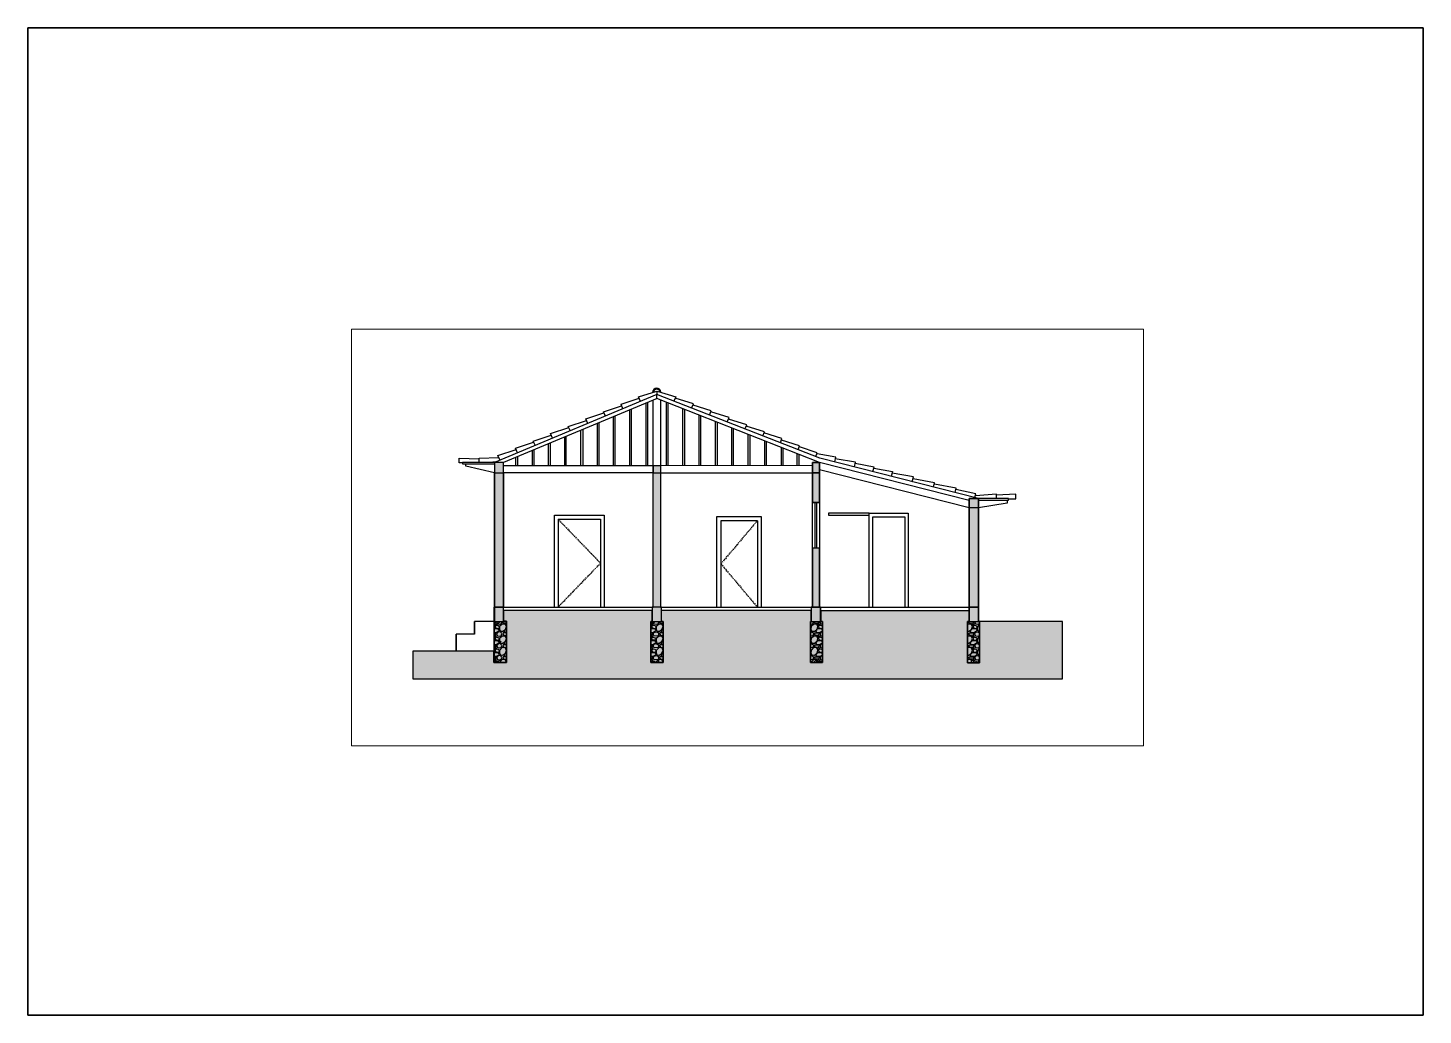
# Paper-space layout 'Layout1' of a CAD drawing. Header units: millimetres. Extents: x 21 to 318, y 103 to 313.
# The model-space entities are those that its viewports show. They can reach past a viewport. Long polylines and large blocks are cut down to what shows.
import ezdxf

# ---------------------------------------------------------------- set-up
doc = ezdxf.new("R2010")
doc.units = ezdxf.units.MM
for name, color, linetype, lineweight in [('A-ALV-___-___-EXI', 250, 'Continuous', 35), ('A-BAS-___-___-EXI', 250, 'Continuous', 25), ('A-COB-___-___-EXI', 250, 'Continuous', 25), ('A-ESC-___-___-EXI', 250, 'Continuous', 25), ('A-JAN-___-___-EXI', 250, 'Continuous', 25), ('A-PIS-___-___-EXI', 250, 'Continuous', 25), ('A-POR-___-___-EXI', 250, 'Continuous', 25), ('E-VIG-___-___-EXI', 250, 'Continuous', 25)]:
    doc.layers.add(name, color=color, linetype=linetype, lineweight=lineweight)

# ---------------------------------------------------------------- blocks, each defined once
blk = doc.blocks.new('A4 HORIZONTAL - A4-22946612-Não nomeada')
at = {"layer": 'A-ALV-___-___-EXI'}
for p, q in [((317.79, 313), (20.79, 313)), ((20.79, 313), (20.79, 103)), ((317.79, 103), (317.79, 313)), ((20.79, 103), (317.79, 103))]:
    blk.add_line(p, q, dxfattribs=at)

msp = doc.modelspace()

# ---------------------------------------------------------------- hatches: boundary and pattern name
at = {"layer": 'A-ALV-___-___-EXI'}
h = msp.add_hatch(color=11, dxfattribs=at)
h.paths.add_polyline_path([(-72324, -8603), (-72324, -5596), (-72477, -5596), (-72477, -8603)])
h.paths.add_polyline_path([(-65558, -8603), (-65558, -6488), (-65755, -6488), (-65755, -8603)])
h.paths.add_polyline_path([(-75663, -8603), (-75663, -5742), (-75861, -5742), (-75861, -8603)])
h.paths.add_polyline_path([(-68941, -8603), (-68941, -7348), (-69088, -7348), (-69088, -8603)])
h.paths.add_polyline_path([(-68941, -6373), (-68941, -5742), (-69088, -5742), (-69088, -6373)])
at = {"layer": 'A-BAS-___-___-EXI', "true_color": 0xcb9898}
msp.add_hatch(color=253, dxfattribs=at).paths.add_polyline_path([(-63767, -10123), (-63767, -8903), (-65532, -8903), (-65532, -9783), (-65790, -9782), (-65790, -8903), (-65755, -8903), (-65755, -8673), (-68903, -8673), (-68903, -8903), (-68877, -8903), (-68877, -9782), (-69132, -9782), (-69132, -8903), (-69120, -8903), (-69120, -8673), (-72305, -8673), (-72305, -8903), (-72267, -8903), (-72267, -9782), (-72528, -9782), (-72528, -8903), (-72503, -8903), (-72503, -8673), (-75663, -8673), (-75663, -8902), (-75599, -8903), (-75599, -9782), (-75874, -9782), (-75874, -9540), (-77594, -9540), (-77594, -10123), (-69120, -10123)])
at = {"layer": 'A-COB-___-___-EXI', "true_color": 0xc19a82}
h = msp.add_hatch(color=33, dxfattribs=at)
h.paths.add_polyline_path([(-65558, -6488), (-65558, -6290), (-65755, -6290), (-65755, -6488)])
h.paths.add_polyline_path([(-68941, -5742), (-68941, -5526), (-69088, -5526), (-69088, -5742)])
h.paths.add_polyline_path([(-75663, -5742), (-75663, -5526), (-75861, -5526), (-75861, -5742)])
at = {"layer": 'E-VIG-___-___-EXI', "transparency": 33554662}
h = msp.add_hatch(color=9, dxfattribs=at)
h.paths.add_polyline_path([(-65532, -9783), (-65532, -8903), (-65558, -8903), (-65558, -8603), (-65755, -8603), (-65755, -8903), (-65790, -8903), (-65790, -9783)])
h.paths.add_polyline_path([(-75599, -9782), (-75599, -8902), (-75663, -8902), (-75663, -8603), (-75874, -8603), (-75874, -9782)])
h.paths.add_polyline_path([(-69132, -9782), (-68877, -9782), (-68877, -8903), (-68916, -8903), (-68916, -8603), (-69120, -8603), (-69120, -8903), (-69132, -8903)])
h.paths.add_polyline_path([(-72528, -9782), (-72267, -9782), (-72267, -8903), (-72305, -8903), (-72305, -8603), (-72503, -8603), (-72503, -8903), (-72528, -8903)])

# ---------------------------------------------------------------- linework, layer by layer
at = {"layer": 'A-ALV-___-___-EXI', "lineweight": 25}
for p, q in [((-72477, -8603), (-72477, -5596)), ((-72324, -5596), (-72324, -8603)), ((-75861, -5742), (-75861, -8603)), ((-75861, -8603), (-75861, -5742)), ((-75663, -5742), (-75663, -8603)), ((-75663, -8603), (-75663, -5742)), ((-72477, -8603), (-72477, -5742)), ((-72324, -5742), (-72324, -8603)), ((-69088, -6373), (-69088, -5742)), ((-68941, -5742), (-68941, -6373)), ((-69088, -6373), (-68941, -6373)), ((-68941, -6373), (-69088, -6373)), ((-68941, -7348), (-69088, -7348)), ((-69088, -7348), (-69088, -8603)), ((-69088, -8603), (-69088, -7348)), ((-75663, -8603), (-75861, -8603)), ((-75861, -8603), (-75663, -8603)), ((-72305, -8603), (-72503, -8603)), ((-72503, -8603), (-72477, -8603)), ((-72324, -8603), (-72477, -8603)), ((-72324, -8603), (-72305, -8603)), ((-68941, -8603), (-69088, -8603)), ((-65755, -8603), (-65558, -8603))]:
    msp.add_line(p, q, dxfattribs=at)
at = {"layer": 'A-ALV-___-___-EXI'}
for p, q in [((-65755, -8603), (-65755, -6488)), ((-65755, -6488), (-65755, -8603)), ((-65558, -8603), (-65558, -6488)), ((-69120, -8603), (-68916, -8603)), ((-65755, -8603), (-65558, -8603))]:
    msp.add_line(p, q, dxfattribs=at)
at = {"layer": 'A-ALV-___-___-EXI', "lineweight": 25}
for points in [[(-68941, -6373), (-68941, -5742), (-69088, -5742), (-69088, -6373)], [(-65558, -8603), (-65558, -6488), (-65755, -6488), (-65755, -6290), (-65558, -6290), (-65558, -6488), (-65755, -6488)], [(-68941, -7348), (-68941, -8603), (-68941, -7348), (-69088, -7348)]]:
    msp.add_lwpolyline(points, dxfattribs=at)
at = {"layer": 'A-BAS-___-___-EXI'}
for p, q in [((-63767, -8903), (-65532, -8903)), ((-63767, -10123), (-63767, -8903)), ((-75874, -9540), (-77594, -9540)), ((-77594, -9540), (-77594, -10123)), ((-77594, -10123), (-63767, -10123))]:
    msp.add_line(p, q, dxfattribs=at)
at = {"layer": 'A-COB-___-___-EXI', "lineweight": 25}
for p, q in [((-72395, -4162), (-75663, -5526)), ((-72987, -4404), (-72987, -5596)), ((-72949, -4392), (-72949, -5596)), ((-72637, -4264), (-72637, -5596)), ((-72598, -4245), (-72598, -5596)), ((-72324, -4188), (-72324, -5596)), ((-72203, -4239), (-72203, -5596)), ((-72165, -4251), (-72165, -5596)), ((-71853, -4373), (-71853, -5596)), ((-71815, -4392), (-71815, -5596)), ((-73675, -4697), (-73675, -5596)), ((-73637, -4678), (-73637, -5596)), ((-73331, -4551), (-73331, -5596)), ((-73293, -4532), (-73293, -5596)), ((-71509, -4513), (-71509, -5596)), ((-71471, -4525), (-71471, -5596)), ((-71158, -4646), (-71158, -5596)), ((-71120, -4666), (-71120, -5596)), ((-74370, -4984), (-74370, -5596)), ((-74338, -4971), (-74338, -5596)), ((-74026, -4838), (-74026, -5596)), ((-73981, -4825), (-73981, -5596)), ((-70814, -4787), (-70814, -5596)), ((-70776, -4799), (-70776, -5596)), ((-70464, -4920), (-70464, -5596)), ((-70426, -4940), (-70426, -5596)), ((-75058, -5271), (-75058, -5596)), ((-75020, -5258), (-75020, -5596)), ((-74714, -5124), (-74714, -5596)), ((-74676, -5112), (-74676, -5596)), ((-70113, -5061), (-70113, -5596)), ((-70075, -5073), (-70075, -5596)), ((-69757, -5201), (-69757, -5596)), ((-69718, -5214), (-69718, -5596)), ((-69419, -5335), (-69419, -5596)), ((-76466, -5602), (-76466, -5551)), ((-75861, -5742), (-76466, -5602)), ((-75829, -5513), (-75893, -5519)), ((-75663, -5526), (-75861, -5526)), ((-75861, -5526), (-75861, -5742)), ((-75663, -5526), (-75861, -5526)), ((-75861, -5526), (-75861, -5742)), ((-75663, -5742), (-75663, -5526)), ((-72477, -5596), (-75663, -5596)), ((-75408, -5417), (-75408, -5596)), ((-75370, -5398), (-75370, -5596)), ((-72324, -5596), (-72477, -5596)), ((-72477, -5596), (-72477, -5742)), ((-72324, -5596), (-72324, -5742)), ((-69381, -5347), (-69381, -5596)), ((-69088, -5742), (-69088, -5526)), ((-69088, -5526), (-68941, -5526)), ((-68941, -5526), (-69088, -5526)), ((-69088, -5526), (-69088, -5742)), ((-68941, -5526), (-68941, -5742)), ((-68941, -5742), (-68941, -5526)), ((-75861, -5742), (-75663, -5742)), ((-72477, -5742), (-75663, -5742)), ((-72477, -5742), (-72324, -5742)), ((-72324, -5742), (-69088, -5742)), ((-69088, -5742), (-68941, -5742))]:
    msp.add_line(p, q, dxfattribs=at)
for points in [[(-65558, -6322), (-64914, -6322), (-64914, -6290), (-65558, -6290), (-68935, -5430), (-72401, -4079), (-75861, -5526), (-76542, -5526), (-76542, -5551), (-75861, -5551)], [(-73127, -4379), (-73165, -4283), (-72777, -4156)], [(-72751, -4226), (-72790, -4130), (-72401, -4003)], [(-65755, -6335), (-68941, -5526), (-72401, -4162), (-72395, -4003), (-71999, -4124), (-72038, -4220)], [(-71662, -4366), (-71624, -4277), (-72012, -4156)], [(-73497, -4538), (-73541, -4443), (-73153, -4315)], [(-69088, -5589), (-72324, -5596), (-72477, -5596), (-72477, -4194)], [(-71279, -4519), (-71248, -4423), (-71630, -4302)], [(-70904, -4659), (-70865, -4570), (-71254, -4449)], [(-74249, -4844), (-74287, -4755), (-73898, -4627)], [(-73873, -4691), (-73911, -4596), (-73529, -4468)], [(-70528, -4812), (-70489, -4723), (-70878, -4602)], [(-70145, -4959), (-70113, -4869), (-70502, -4748)], [(-74994, -5156), (-75032, -5067), (-74650, -4940)], [(-74625, -5003), (-74663, -4908), (-74274, -4780)], [(-69769, -5105), (-69738, -5016), (-70126, -4895)], [(-69393, -5252), (-69362, -5169), (-69750, -5048)], [(-75746, -5468), (-75784, -5373), (-75396, -5245)], [(-75370, -5315), (-75408, -5220), (-75026, -5092)], [(-69018, -5398), (-68986, -5315), (-69368, -5194)], [(-68616, -5513), (-68591, -5411), (-68992, -5341)], [(-76542, -5532), (-76613, -5532), (-76613, -5430), (-76186, -5449)], [(-76186, -5526), (-76186, -5430), (-75765, -5417)], [(-68196, -5615), (-68170, -5519), (-68603, -5443)], [(-67801, -5717), (-67775, -5621), (-68177, -5545)], [(-64946, -6322), (-64946, -6386), (-65558, -6488), (-65558, -6290), (-65755, -6290), (-65755, -6488), (-68941, -5679)], [(-67781, -5647), (-67386, -5717), (-67412, -5819)], [(-66966, -5934), (-66940, -5832), (-67393, -5749)], [(-66514, -6048), (-66488, -5953), (-66947, -5870)], [(-66055, -6163), (-66029, -6067), (-66494, -5985)], [(-65634, -6271), (-65609, -6188), (-66036, -6099)], [(-65169, -6290), (-65169, -6201), (-65621, -6233)], [(-64914, -6297), (-64761, -6297), (-64761, -6195), (-65169, -6220)]]:
    msp.add_lwpolyline(points, dxfattribs=at)
at = {"layer": 'A-COB-___-___-EXI'}
msp.add_lwpolyline([(-75861, -5742), (-75663, -5742), (-75663, -5526)], dxfattribs=at)
at = {"layer": 'A-COB-___-___-EXI', "lineweight": 25}
for points in [[(-72314, -4020), (-72323, -3975), (-72363, -3944), (-72408, -3946), (-72454, -3948), (-72491, -3982), (-72496, -4028)], [(-72334, -4016), (-72344, -3984), (-72374, -3963), (-72407, -3965), (-72440, -3966), (-72468, -3990), (-72476, -4022)]]:
    msp.add_open_spline(points, degree=3, knots=[0, 0, 0, 0, 1, 1, 1, 2, 2, 2, 2], dxfattribs=at)
at = {"layer": 'A-ESC-___-___-EXI', "lineweight": 25}
for p, q in [((-76281, -9177), (-76281, -8903)), ((-75874, -8903), (-76281, -8903)), ((-76281, -8903), (-76281, -9177)), ((-76281, -9177), (-76676, -9177))]:
    msp.add_line(p, q, dxfattribs=at)
msp.add_lwpolyline([(-76676, -9540), (-76676, -9177)], close=True, dxfattribs=at)
at = {"layer": 'A-JAN-___-___-EXI', "lineweight": 25}
for p, q in [((-69088, -7348), (-69088, -6373)), ((-69030, -7348), (-69030, -6373)), ((-68998, -7348), (-68998, -6373)), ((-68941, -6373), (-68941, -7348))]:
    msp.add_line(p, q, dxfattribs=at)
at = {"layer": 'A-PIS-___-___-EXI', "lineweight": 25}
for p, q in [((-75663, -8603), (-72503, -8603)), ((-72305, -8603), (-69120, -8603)), ((-72503, -8673), (-75663, -8673)), ((-68903, -8673), (-65755, -8673))]:
    msp.add_line(p, q, dxfattribs=at)
at = {"layer": 'A-PIS-___-___-EXI'}
for p, q in [((-68916, -8603), (-65755, -8603)), ((-69120, -8673), (-72305, -8673))]:
    msp.add_line(p, q, dxfattribs=at)
at = {"layer": 'A-POR-___-___-EXI', "lineweight": 25}
for p, q in [((-74478, -6755), (-74465, -6768)), ((-74459, -6781), (-74440, -6794)), ((-74433, -6806), (-74414, -6819)), ((-70311, -6819), (-70324, -6832)), ((-70286, -6787), (-70298, -6806)), ((-74408, -6832), (-74389, -6845)), ((-74382, -6857), (-74363, -6870)), ((-74357, -6883), (-74344, -6902)), ((-74331, -6908), (-74319, -6928)), ((-74306, -6934), (-74293, -6953)), ((-74280, -6959), (-74268, -6978)), ((-74261, -6985), (-74242, -7004)), ((-74236, -7010), (-74217, -7029)), ((-74210, -7036), (-74191, -7055)), ((-74185, -7061), (-74166, -7080)), ((-74159, -7087), (-74147, -7106)), ((-74134, -7112), (-74121, -7131)), ((-70559, -7119), (-70579, -7131)), ((-70540, -7087), (-70553, -7106)), ((-70515, -7061), (-70528, -7080)), ((-70489, -7036), (-70509, -7055)), ((-70470, -7004), (-70483, -7023)), ((-70445, -6978), (-70464, -6998)), ((-70426, -6953), (-70438, -6972)), ((-70400, -6928), (-70413, -6947)), ((-70375, -6896), (-70394, -6915)), ((-70356, -6870), (-70368, -6889)), ((-70330, -6845), (-70349, -6864)), ((-74108, -7138), (-74096, -7157)), ((-74083, -7163), (-74070, -7182)), ((-74064, -7189), (-74045, -7208)), ((-74038, -7214), (-74019, -7233)), ((-74013, -7240), (-73994, -7259)), ((-73987, -7265), (-73968, -7284)), ((-73962, -7291), (-73949, -7310)), ((-73936, -7316), (-73924, -7335)), ((-73911, -7342), (-73898, -7361)), ((-73885, -7367), (-73873, -7386)), ((-73866, -7393), (-73847, -7412)), ((-73841, -7418), (-73822, -7437)), ((-70814, -7418), (-70827, -7431)), ((-70789, -7386), (-70808, -7405)), ((-70770, -7361), (-70782, -7380)), ((-70744, -7335), (-70757, -7354)), ((-70719, -7303), (-70738, -7323)), ((-70700, -7278), (-70712, -7297)), ((-70674, -7252), (-70693, -7272)), ((-70655, -7227), (-70668, -7240)), ((-70630, -7195), (-70642, -7214)), ((-70604, -7170), (-70623, -7189)), ((-70585, -7144), (-70598, -7163)), ((-73815, -7444), (-73796, -7463)), ((-73790, -7469), (-73771, -7488)), ((-73764, -7495), (-73745, -7514)), ((-73739, -7520), (-73726, -7539)), ((-73713, -7546), (-73701, -7565)), ((-73688, -7571), (-73675, -7590)), ((-73669, -7597), (-73650, -7616)), ((-73669, -7730), (-73650, -7718)), ((-73643, -7622), (-73624, -7641)), ((-73643, -7705), (-73624, -7692)), ((-70999, -7635), (-71012, -7647)), ((-71012, -7711), (-70999, -7730)), ((-70974, -7603), (-70986, -7622)), ((-70948, -7577), (-70967, -7597)), ((-70929, -7552), (-70942, -7571)), ((-70904, -7526), (-70923, -7539)), ((-70884, -7495), (-70897, -7514)), ((-70859, -7469), (-70872, -7488)), ((-70833, -7444), (-70853, -7463)), ((-73936, -8017), (-73924, -7998)), ((-73911, -7992), (-73898, -7972)), ((-73885, -7966), (-73873, -7947)), ((-73866, -7941), (-73847, -7921)), ((-73841, -7915), (-73822, -7896)), ((-73815, -7883), (-73796, -7871)), ((-73790, -7858), (-73771, -7845)), ((-73764, -7832), (-73745, -7820)), ((-73739, -7807), (-73726, -7794)), ((-73713, -7781), (-73701, -7769)), ((-73688, -7756), (-73675, -7743)), ((-70986, -7737), (-70974, -7756)), ((-70967, -7762), (-70948, -7781)), ((-70942, -7794), (-70929, -7813)), ((-70923, -7820), (-70904, -7839)), ((-70897, -7845), (-70884, -7864)), ((-70872, -7877), (-70859, -7890)), ((-70853, -7902), (-70833, -7921)), ((-70827, -7928), (-70814, -7947)), ((-70808, -7953), (-70789, -7972)), ((-70782, -7985), (-70770, -7998)), ((-70757, -8011), (-70744, -8030)), ((-74236, -8323), (-74217, -8304)), ((-74210, -8297), (-74191, -8278)), ((-74185, -8272), (-74166, -8253)), ((-74159, -8246), (-74147, -8227)), ((-74134, -8221), (-74121, -8202)), ((-74108, -8195), (-74096, -8176)), ((-74083, -8170), (-74070, -8151)), ((-74064, -8144), (-74045, -8125)), ((-74038, -8119), (-74019, -8100)), ((-74013, -8094), (-73994, -8074)), ((-73987, -8068), (-73968, -8049)), ((-73962, -8043), (-73949, -8023)), ((-70738, -8036), (-70719, -8055)), ((-70712, -8062), (-70700, -8081)), ((-70693, -8094), (-70674, -8113)), ((-70668, -8119), (-70655, -8138)), ((-70642, -8144), (-70630, -8164)), ((-70623, -8170), (-70604, -8189)), ((-70598, -8202), (-70585, -8221)), ((-70579, -8227), (-70559, -8246)), ((-70553, -8253), (-70540, -8272)), ((-70528, -8285), (-70515, -8297)), ((-70509, -8310), (-70489, -8329)), ((-74478, -8578), (-74465, -8559)), ((-74459, -8552), (-74440, -8533)), ((-74433, -8527), (-74414, -8508)), ((-74408, -8501), (-74389, -8482)), ((-74382, -8476), (-74363, -8457)), ((-74357, -8450), (-74344, -8431)), ((-74331, -8425), (-74319, -8406)), ((-74306, -8399), (-74293, -8380)), ((-74280, -8374), (-74268, -8355)), ((-74261, -8348), (-74242, -8329)), ((-70483, -8336), (-70470, -8355)), ((-70464, -8361), (-70445, -8380)), ((-70438, -8393), (-70426, -8406)), ((-70413, -8418), (-70400, -8438)), ((-70394, -8444), (-70375, -8463)), ((-70368, -8469), (-70356, -8489)), ((-70349, -8501), (-70330, -8520)), ((-70324, -8527), (-70311, -8546)), ((-70298, -8552), (-70286, -8571))]:
    msp.add_line(p, q, dxfattribs=at)
for points in [[(-74580, -8603), (-74580, -6647), (-73522, -6647), (-73522, -8603)], [(-74491, -6743), (-74504, -6730), (-73599, -6730), (-73599, -8603)], [(-74504, -6730), (-74504, -8603), (-74491, -8584)], [(-71127, -8603), (-71127, -6673), (-70184, -6673), (-70184, -8603)], [(-70260, -6762), (-71037, -6762), (-71037, -8603)], [(-70279, -6781), (-70260, -6762), (-70260, -8603), (-70279, -8584)], [(-67883, -8603), (-67883, -6603), (-68750, -6603), (-68750, -6641), (-67883, -6641)], [(-67883, -6603), (-67049, -6603), (-67049, -8603)], [(-67807, -8603), (-67807, -6679), (-67125, -6679), (-67125, -8603)], [(-73618, -7647), (-73599, -7667), (-73618, -7679)], [(-71018, -7660), (-71037, -7679), (-71018, -7698)]]:
    msp.add_lwpolyline(points, dxfattribs=at)
at = {"layer": 'E-VIG-___-___-EXI', "lineweight": 25}
for p, q in [((-75861, -8603), (-75861, -8903)), ((-75861, -8903), (-75861, -8603)), ((-75663, -8673), (-75663, -8603)), ((-72503, -8603), (-72503, -8673)), ((-72305, -8673), (-72305, -8603)), ((-69120, -8603), (-69120, -8673)), ((-65755, -8673), (-65755, -8603)), ((-65558, -8603), (-65558, -8903)), ((-75861, -8903), (-75874, -8903)), ((-75861, -9024), (-75740, -8903)), ((-75848, -8903), (-75829, -8909)), ((-75829, -8909), (-75829, -8922)), ((-75810, -8922), (-75803, -8903)), ((-75682, -8922), (-75676, -8903)), ((-72516, -8903), (-72490, -8909)), ((-72503, -8966), (-72439, -8903)), ((-72503, -8903), (-72305, -8903)), ((-72490, -8909), (-72490, -8922)), ((-72344, -8922), (-72337, -8903)), ((-72305, -8903), (-72305, -8673)), ((-69049, -8922), (-69043, -8903)), ((-68967, -8903), (-68941, -8909)), ((-68941, -8909), (-68941, -8922)), ((-68916, -8673), (-68903, -8673)), ((-68916, -8686), (-68903, -8678)), ((-68903, -8861), (-68916, -8839)), ((-68903, -8903), (-68903, -8673)), ((-65790, -9783), (-65790, -8903)), ((-65790, -8903), (-65755, -8903)), ((-65762, -8922), (-65755, -8903)), ((-65755, -8903), (-65755, -8673)), ((-65755, -8903), (-65558, -8903)), ((-65679, -8903), (-65653, -8909)), ((-65653, -8909), (-65653, -8922)), ((-65634, -8922), (-65628, -8903)), ((-65558, -8903), (-65532, -8903)), ((-65558, -8903), (-65545, -8903)), ((-65532, -8903), (-65532, -9783)), ((-75848, -8941), (-75861, -8947)), ((-75861, -9202), (-75848, -9189)), ((-75829, -8922), (-75848, -8941)), ((-75657, -8947), (-75682, -8922)), ((-75606, -8947), (-75657, -8947)), ((-75606, -8966), (-75606, -8979)), ((-72516, -8960), (-72528, -8939)), ((-72516, -8941), (-72528, -8947)), ((-72490, -8922), (-72516, -8941)), ((-72318, -8947), (-72344, -8922)), ((-72267, -8947), (-72318, -8947)), ((-69024, -8947), (-69049, -8922)), ((-68967, -8941), (-69024, -8947)), ((-68941, -8922), (-68967, -8941)), ((-65736, -8947), (-65762, -8922)), ((-65672, -8941), (-65736, -8947)), ((-65653, -8922), (-65672, -8941)), ((-75816, -9425), (-75797, -9457)), ((-75606, -9470), (-75606, -9483)), ((-72522, -9234), (-72528, -9223)), ((-72528, -9291), (-72516, -9285)), ((-72516, -9432), (-72528, -9410)), ((-69132, -9381), (-69126, -9375)), ((-68877, -9514), (-68890, -9502)), ((-65787, -9234), (-65790, -9228)), ((-65790, -9344), (-65787, -9342)), ((-75861, -9540), (-75874, -9540)), ((-75861, -9712), (-75874, -9690)), ((-75861, -9527), (-75861, -9514)), ((-75606, -9725), (-75606, -9737)), ((-72528, -9572), (-72522, -9565)), ((-72528, -9731), (-72516, -9725)), ((-72273, -9782), (-72268, -9770)), ((-69016, -9782), (-69005, -9776)), ((-68877, -9604), (-68884, -9623)), ((-65790, -9510), (-65787, -9508)), ((-65787, -9705), (-65790, -9700)), ((-65532, -9783), (-65790, -9783)), ((-65590, -9782), (-65532, -9782))]:
    msp.add_line(p, q, dxfattribs=at)
at = {"layer": 'E-VIG-___-___-EXI'}
for p, q in [((-75663, -8673), (-75663, -8902)), ((-75663, -8902), (-75599, -8902)), ((-75599, -8902), (-75599, -9782)), ((-69120, -8903), (-69120, -8673)), ((-75874, -9782), (-75874, -9540)), ((-75599, -9782), (-75874, -9782))]:
    msp.add_line(p, q, dxfattribs=at)
for points in [[(-75599, -9782), (-75599, -8902), (-75663, -8902), (-75663, -8603), (-75874, -8603), (-75874, -9782)], [(-72503, -8603), (-72503, -8903), (-72528, -8903), (-72528, -9782), (-72267, -9782), (-72267, -8903), (-72305, -8903), (-72305, -8603)], [(-65755, -8603), (-65755, -8903), (-65790, -8903), (-65790, -9783), (-65532, -9783), (-65532, -8903), (-65558, -8903), (-65558, -8603)]]:
    msp.add_lwpolyline(points, close=True, dxfattribs=at)
at = {"layer": 'E-VIG-___-___-EXI', "lineweight": 25}
for points in [[(-68916, -8603), (-69120, -8603), (-69120, -8903), (-69132, -8903), (-69132, -9782), (-69132, -8903), (-69120, -8903), (-68916, -8903), (-68903, -8903), (-68877, -8903)], [(-75861, -9782), (-75861, -8903), (-75663, -8903)], [(-75816, -8922), (-75797, -8954), (-75752, -8966), (-75714, -8954), (-75701, -8922), (-75708, -8903)], [(-75663, -8903), (-75606, -8903), (-75606, -9782)], [(-72465, -8903), (-72477, -8922), (-72465, -8954), (-72420, -8966), (-72375, -8954), (-72363, -8922), (-72369, -8903)], [(-69132, -8966), (-69126, -8966), (-69081, -8954), (-69069, -8922), (-69075, -8903)], [(-68916, -8903), (-68928, -8922), (-68916, -8954), (-68877, -8966)], [(-65788, -9783), (-65787, -9782), (-65787, -8903), (-65781, -8922), (-65787, -8947), (-65790, -8942)], [(-75861, -9017), (-75861, -9011), (-75861, -9005)], [(-75861, -9062), (-75854, -9056), (-75791, -9056), (-75759, -9081), (-75765, -9113), (-75822, -9145), (-75861, -9138)], [(-75861, -9151), (-75829, -9158), (-75829, -9170), (-75848, -9196), (-75861, -9196)], [(-75816, -9170), (-75797, -9209), (-75752, -9221), (-75714, -9209), (-75701, -9170), (-75714, -9138), (-75752, -9126), (-75797, -9138), (-75810, -9170)], [(-75606, -9151), (-75625, -9145), (-75676, -9151), (-75682, -9170), (-75657, -9202), (-75606, -9196)], [(-75606, -9138), (-75631, -9138), (-75650, -9107), (-75606, -9056)], [(-72528, -9017), (-72522, -9011), (-72528, -9005)], [(-72528, -9062), (-72522, -9056), (-72452, -9056), (-72420, -9081), (-72433, -9113), (-72484, -9145), (-72528, -9138)], [(-72528, -9151), (-72490, -9158), (-72490, -9170), (-72516, -9196), (-72528, -9196)], [(-72267, -9151), (-72293, -9145), (-72337, -9151), (-72344, -9170), (-72318, -9202), (-72267, -9196)], [(-72267, -9138), (-72293, -9138), (-72312, -9107), (-72267, -9056)], [(-72267, -8966), (-72273, -8966), (-72267, -8979)], [(-69132, -9049), (-69126, -9030), (-69126, -9017), (-69132, -9005)], [(-69132, -9075), (-69126, -9081), (-69132, -9113)], [(-69132, -9126), (-69126, -9126), (-69081, -9138), (-69069, -9170), (-69081, -9209), (-69126, -9221), (-69132, -9215)], [(-68877, -9100), (-68884, -9113), (-68935, -9145), (-68998, -9138), (-69018, -9107), (-68973, -9056), (-68903, -9056), (-68877, -9075)], [(-68877, -9011), (-68890, -8998), (-68941, -8992), (-68967, -9017), (-68947, -9043), (-68884, -9056), (-68877, -9043)], [(-68877, -9126), (-68909, -9138), (-68928, -9170), (-68916, -9209), (-68877, -9215)], [(-65787, -9113), (-65762, -9113), (-65704, -9075), (-65685, -9011), (-65711, -8966), (-65774, -8960), (-65787, -8973)], [(-65787, -9196), (-65781, -9170), (-65787, -9151)], [(-65641, -8922), (-65621, -8954), (-65583, -8966), (-65539, -8954), (-65532, -8935)], [(-65641, -9170), (-65621, -9209), (-65583, -9221), (-65539, -9209), (-65532, -9183)], [(-65634, -9170), (-65621, -9138), (-65583, -9126), (-65539, -9138), (-65532, -9164)], [(-65532, -8966), (-65577, -9011), (-65583, -9068), (-65564, -9113), (-65532, -9113)], [(-75861, -9272), (-75861, -9266), (-75861, -9260)], [(-75861, -9317), (-75854, -9310), (-75791, -9310), (-75759, -9336), (-75765, -9368), (-75822, -9400), (-75861, -9393)], [(-75861, -9470), (-75842, -9463), (-75816, -9476), (-75848, -9495), (-75861, -9470), (-75714, -9323)], [(-75861, -9406), (-75829, -9412), (-75829, -9425), (-75848, -9451), (-75861, -9451)], [(-75796, -9457), (-75752, -9470), (-75714, -9457), (-75701, -9425), (-75714, -9393), (-75752, -9374), (-75797, -9387), (-75810, -9425)], [(-75606, -9406), (-75625, -9400), (-75676, -9406), (-75682, -9425), (-75657, -9457), (-75606, -9451)], [(-75606, -9393), (-75631, -9393), (-75650, -9361), (-75606, -9310)], [(-75606, -9215), (-75606, -9221), (-75606, -9228)], [(-72528, -9272), (-72522, -9266), (-72528, -9260)], [(-72528, -9317), (-72522, -9310), (-72452, -9310), (-72420, -9336), (-72433, -9368), (-72484, -9400), (-72528, -9393)], [(-72528, -9406), (-72490, -9412), (-72490, -9425), (-72516, -9451), (-72528, -9451)], [(-72267, -9406), (-72293, -9400), (-72337, -9406), (-72344, -9425), (-72318, -9457), (-72267, -9451)], [(-72267, -9393), (-72293, -9393), (-72312, -9361), (-72267, -9310)], [(-72267, -9215), (-72273, -9221), (-72267, -9228)], [(-72267, -9470), (-72273, -9470), (-72267, -9483)], [(-69132, -9304), (-69126, -9285), (-69126, -9266), (-69132, -9260)], [(-69132, -9330), (-69126, -9336), (-69132, -9368)], [(-69126, -9374), (-69081, -9393), (-69069, -9425), (-69081, -9457), (-69126, -9470), (-69132, -9470)], [(-69126, -9318), (-69100, -9368), (-69049, -9368), (-68992, -9323), (-68973, -9266), (-68998, -9215), (-69062, -9215), (-69120, -9266), (-69126, -9317)], [(-68877, -9349), (-68884, -9368), (-68935, -9400), (-68998, -9393), (-69018, -9361), (-68973, -9310), (-68903, -9310), (-68877, -9330)], [(-68877, -9260), (-68890, -9253), (-68941, -9240), (-68967, -9266), (-68947, -9298), (-68884, -9304), (-68877, -9298)], [(-68890, -9502), (-68941, -9495), (-68967, -9521), (-68947, -9553), (-68884, -9559), (-68877, -9546)], [(-68877, -9381), (-68909, -9387), (-68928, -9425), (-68916, -9457), (-68877, -9470)], [(-65787, -9368), (-65762, -9368), (-65704, -9323), (-65685, -9266), (-65711, -9215), (-65774, -9215), (-65787, -9228)], [(-65787, -9451), (-65781, -9425), (-65787, -9406)], [(-65787, -9623), (-65762, -9623), (-65704, -9578), (-65685, -9514), (-65711, -9470), (-65774, -9463), (-65787, -9476)], [(-65641, -9425), (-65621, -9457), (-65583, -9470), (-65539, -9457), (-65532, -9438)], [(-65634, -9425), (-65621, -9387), (-65583, -9374), (-65539, -9393), (-65532, -9412)], [(-65532, -9221), (-65577, -9266), (-65583, -9317), (-65564, -9368), (-65532, -9368)], [(-65532, -9476), (-65577, -9521), (-65583, -9572), (-65564, -9616), (-65532, -9623)], [(-75861, -9572), (-75854, -9565), (-75791, -9565), (-75759, -9584), (-75765, -9623), (-75822, -9648), (-75861, -9648)], [(-75861, -9655), (-75829, -9667), (-75829, -9680), (-75848, -9706), (-75861, -9706)], [(-75861, -9776), (-75861, -9769), (-75861, -9763)], [(-75860, -9726), (-75848, -9750), (-75816, -9731), (-75842, -9718), (-75860, -9724)], [(-75771, -9756), (-75778, -9756), (-75829, -9750), (-75848, -9776), (-75848, -9782)], [(-75816, -9680), (-75797, -9712), (-75752, -9725), (-75714, -9712), (-75701, -9680), (-75714, -9642), (-75752, -9629), (-75797, -9642), (-75810, -9680)], [(-75797, -9782), (-75733, -9718), (-75733, -9782)], [(-75612, -9782), (-75606, -9769), (-75631, -9725), (-75695, -9718), (-75733, -9750)], [(-75606, -9661), (-75625, -9655), (-75676, -9655), (-75682, -9680), (-75657, -9706), (-75606, -9706)], [(-75606, -9648), (-75631, -9642), (-75650, -9616), (-75606, -9565)], [(-72528, -9527), (-72522, -9514), (-72528, -9514)], [(-72522, -9565), (-72452, -9565), (-72420, -9584), (-72433, -9623), (-72484, -9648), (-72528, -9648)], [(-72528, -9655), (-72490, -9667), (-72490, -9680), (-72516, -9706), (-72528, -9706)], [(-72528, -9775), (-72522, -9769), (-72528, -9763)], [(-72439, -9756), (-72490, -9750), (-72516, -9776), (-72509, -9782)], [(-72433, -9782), (-72369, -9718), (-72369, -9782)], [(-72268, -9768), (-72299, -9725), (-72356, -9718), (-72395, -9750)], [(-72267, -9661), (-72293, -9655), (-72337, -9655), (-72344, -9680), (-72318, -9706), (-72267, -9706)], [(-72267, -9648), (-72293, -9642), (-72312, -9616), (-72267, -9565)], [(-72267, -9725), (-72273, -9725), (-72267, -9737)], [(-69132, -9559), (-69126, -9533), (-69126, -9521), (-69132, -9508)], [(-69132, -9578), (-69126, -9584), (-69132, -9616)], [(-69132, -9635), (-69126, -9629), (-69081, -9642), (-69069, -9680), (-69081, -9712), (-69126, -9725), (-69131, -9725)], [(-69126, -9782), (-69126, -9776), (-69132, -9763)], [(-69011, -9725), (-69062, -9718), (-69120, -9769), (-69120, -9782)], [(-69069, -9782), (-69005, -9718), (-69005, -9782)], [(-68884, -9623), (-68935, -9648), (-68998, -9642), (-69018, -9616), (-68973, -9565), (-68903, -9565), (-68877, -9584)], [(-68977, -9782), (-68973, -9769), (-68998, -9725), (-69005, -9725)], [(-68878, -9769), (-68890, -9756), (-68941, -9750), (-68967, -9776), (-68962, -9782)], [(-68877, -9629), (-68909, -9642), (-68928, -9680), (-68916, -9712), (-68877, -9725)], [(-65790, -9782), (-65723, -9782), (-65660, -9718), (-65660, -9783)], [(-65787, -9661), (-65781, -9680), (-65787, -9706)], [(-65692, -9756), (-65711, -9725), (-65774, -9718), (-65787, -9731)], [(-65660, -9718), (-65672, -9718), (-65685, -9725), (-65679, -9744)], [(-65660, -9725), (-65641, -9731), (-65660, -9737), (-65666, -9725)], [(-65583, -9782), (-65583, -9776), (-65602, -9756), (-65653, -9750), (-65660, -9756)], [(-65641, -9680), (-65621, -9712), (-65583, -9725), (-65539, -9712), (-65532, -9693)], [(-65634, -9680), (-65621, -9642), (-65583, -9629), (-65539, -9642), (-65532, -9667)], [(-65532, -9725), (-65577, -9769), (-65577, -9782)]]:
    msp.add_lwpolyline(points, dxfattribs=at)
at = {"layer": 'E-VIG-___-___-EXI'}
for points in [[(-68877, -8903), (-68877, -9782), (-69132, -9782), (-68877, -9782), (-68877, -8903), (-68916, -8903), (-68916, -8603), (-68916, -8903)], [(-72305, -8903), (-72267, -8903), (-72267, -9782), (-72528, -9782), (-72528, -8903), (-72503, -8903), (-72503, -8673)]]:
    msp.add_lwpolyline(points, dxfattribs=at)
at = {"layer": 'E-VIG-___-___-EXI', "lineweight": 25}
for points in [[(-75861, -8966), (-75848, -8992), (-75816, -8966), (-75842, -8960)], [(-75778, -8998), (-75829, -8992), (-75848, -9017), (-75829, -9043), (-75765, -9056), (-75752, -9030), (-75752, -9017)], [(-75752, -9068), (-75733, -9113), (-75682, -9113), (-75625, -9075), (-75606, -9011), (-75631, -8966), (-75695, -8960), (-75752, -9011)], [(-72528, -8966), (-72516, -8992), (-72477, -8966), (-72509, -8960)], [(-72439, -8998), (-72490, -8992), (-72516, -9017), (-72496, -9043), (-72433, -9056), (-72420, -9030), (-72420, -9017)], [(-72375, -9209), (-72420, -9221), (-72465, -9209), (-72477, -9170), (-72458, -9138), (-72420, -9126), (-72382, -9138), (-72363, -9170)], [(-72420, -9068), (-72401, -9113), (-72344, -9113), (-72293, -9075), (-72267, -9011), (-72299, -8966), (-72356, -8960), (-72420, -9011)], [(-69126, -9068), (-69100, -9113), (-69049, -9113), (-68992, -9075), (-68973, -9011), (-68998, -8966), (-69062, -8960), (-69120, -9011)], [(-68992, -9145), (-68941, -9158), (-68941, -9170), (-68967, -9196), (-69024, -9202), (-69049, -9170), (-69043, -9151)], [(-68979, -8966), (-68967, -8992), (-68928, -8966), (-68960, -8960)], [(-65704, -9145), (-65653, -9158), (-65653, -9170), (-65672, -9196), (-65736, -9202), (-65762, -9170), (-65755, -9151)], [(-65730, -9107), (-65685, -9056), (-65615, -9056), (-65583, -9081), (-65596, -9113), (-65647, -9145), (-65711, -9138)], [(-65685, -8966), (-65679, -8992), (-65641, -8966), (-65672, -8960)], [(-65602, -8998), (-65653, -8992), (-65679, -9017), (-65660, -9043), (-65596, -9056), (-65583, -9030), (-65583, -9017)], [(-75861, -9221), (-75848, -9247), (-75816, -9221), (-75842, -9215)], [(-75778, -9253), (-75829, -9240), (-75848, -9266), (-75829, -9298), (-75765, -9304), (-75752, -9285), (-75752, -9266)], [(-75778, -9502), (-75829, -9495), (-75848, -9521), (-75829, -9553), (-75765, -9559), (-75752, -9533), (-75752, -9521)], [(-75752, -9317), (-75733, -9368), (-75682, -9368), (-75625, -9323), (-75606, -9266), (-75631, -9215), (-75695, -9215), (-75752, -9266)], [(-75752, -9572), (-75733, -9616), (-75682, -9623), (-75625, -9578), (-75606, -9514), (-75631, -9470), (-75695, -9463), (-75752, -9521)], [(-72528, -9221), (-72516, -9247), (-72477, -9221), (-72509, -9215)], [(-72528, -9470), (-72516, -9495), (-72477, -9476), (-72509, -9463)], [(-72420, -9285), (-72433, -9304), (-72496, -9298), (-72516, -9266), (-72490, -9240), (-72439, -9253), (-72420, -9266)], [(-72439, -9502), (-72490, -9495), (-72516, -9521), (-72496, -9553), (-72433, -9559), (-72420, -9533), (-72420, -9521)], [(-72375, -9457), (-72420, -9470), (-72465, -9457), (-72477, -9425), (-72458, -9387), (-72420, -9374), (-72382, -9393), (-72363, -9425)], [(-72420, -9317), (-72401, -9368), (-72344, -9368), (-72293, -9323), (-72267, -9266), (-72299, -9215), (-72356, -9215), (-72420, -9266)], [(-72420, -9572), (-72401, -9616), (-72344, -9623), (-72293, -9578), (-72267, -9514), (-72299, -9470), (-72356, -9463), (-72420, -9521)], [(-69126, -9572), (-69100, -9616), (-69049, -9623), (-68992, -9578), (-68973, -9514), (-68998, -9470), (-69062, -9463), (-69120, -9521)], [(-68992, -9400), (-68941, -9412), (-68941, -9425), (-68967, -9451), (-69024, -9457), (-69049, -9425), (-69043, -9406)], [(-68979, -9221), (-68967, -9247), (-68928, -9221), (-68960, -9215)], [(-68979, -9470), (-68967, -9495), (-68928, -9476), (-68960, -9463)], [(-65704, -9400), (-65653, -9412), (-65653, -9425), (-65672, -9451), (-65736, -9457), (-65762, -9425), (-65755, -9406)], [(-65730, -9361), (-65685, -9310), (-65615, -9310), (-65583, -9336), (-65596, -9368), (-65647, -9400), (-65711, -9393)], [(-65685, -9221), (-65679, -9247), (-65641, -9221), (-65672, -9215)], [(-65685, -9470), (-65679, -9495), (-65641, -9476), (-65672, -9463)], [(-65602, -9253), (-65653, -9240), (-65679, -9266), (-65660, -9298), (-65596, -9304), (-65583, -9285), (-65583, -9266)], [(-65602, -9502), (-65653, -9495), (-65679, -9521), (-65660, -9553), (-65596, -9559), (-65583, -9533), (-65583, -9521)], [(-72528, -9725), (-72516, -9750), (-72477, -9731), (-72509, -9718)], [(-72375, -9712), (-72420, -9725), (-72465, -9712), (-72477, -9680), (-72458, -9642), (-72420, -9629), (-72382, -9642), (-72363, -9680)], [(-68992, -9655), (-68941, -9667), (-68941, -9680), (-68967, -9706), (-69024, -9706), (-69049, -9680), (-69043, -9655)], [(-68979, -9725), (-68967, -9750), (-68928, -9731), (-68960, -9718)], [(-65704, -9655), (-65653, -9667), (-65653, -9680), (-65672, -9706), (-65736, -9706), (-65762, -9680), (-65755, -9655)], [(-65730, -9616), (-65685, -9565), (-65615, -9565), (-65583, -9584), (-65596, -9623), (-65647, -9648), (-65711, -9642)]]:
    msp.add_lwpolyline(points, close=True, dxfattribs=at)

psp = doc.layouts.get("Layout1")

# ---------------------------------------------------------------- block references
at = {"layer": 'E-VIG-___-___-EXI'}
psp.add_blockref('A4 HORIZONTAL - A4-22946612-Não nomeada', (0, 0), dxfattribs=at)

# ---------------------------------------------------------------- viewports
at = {"layer": 'A-ESC-___-___-EXI'}
psp.add_viewport(center=(173.98, 204.61), size=(168.6, 88.6417), view_center_point=(-70471.83, -7118.06), view_height=8864.1657, dxfattribs=at)

doc.saveas('drawing.dxf')
